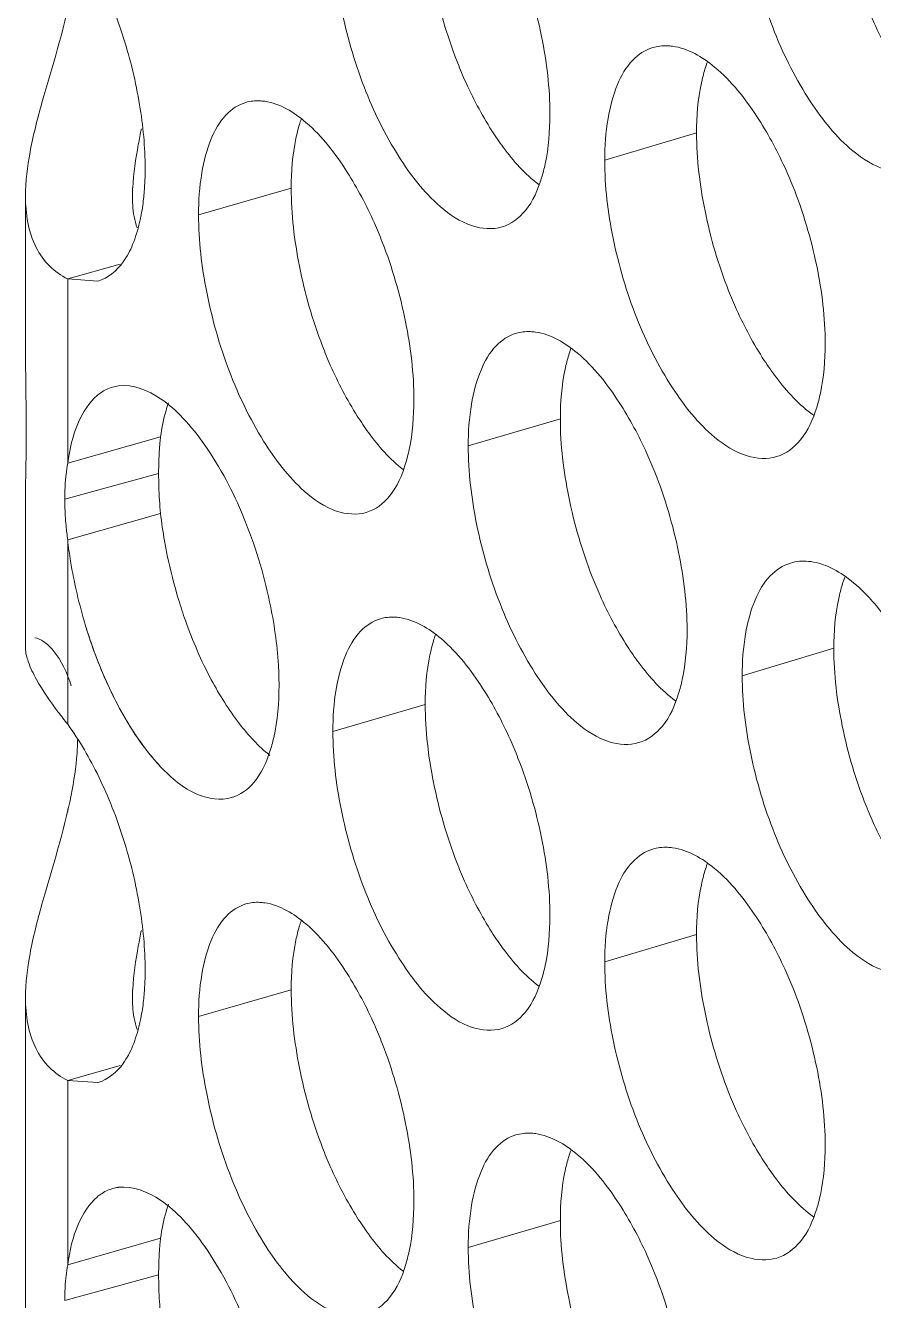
# Model space of a CAD drawing. Header units: millimetres. Extents: x 1177 to 4147, y 93 to 2194.
# Drawn here: x 2491.77 to 2500.1, y 1069.65 to 1082.18 of the extents above; entities that cross this region are included whole.
import ezdxf

# ---------------------------------------------------------------- set-up
doc = ezdxf.new("R2010")
doc.units = ezdxf.units.MM
doc.header["$LTSCALE"] = 0.1
doc.layers.get('0').update_dxf_attribs({"lineweight": 13})
doc.layers.add('标注', color=251, linetype='Continuous', lineweight=9)

# ---------------------------------------------------------------- blocks, each defined once
blk = doc.blocks.new('02')
for p, q in [((4328.801, 1132.687), (4328.801, 1134.845)), ((4329.392, 1131.095), (4329.392, 1133.682)), ((4328.801, 1128.481), (4328.801, 1130.658)), ((4329.392, 1127.432), (4329.392, 1130.019)), ((4328.801, 1117.25), (4328.801, 1123.616)), ((4329.392, 1119.845), (4329.392, 1122.432))]:
    blk.add_line(p, q)
for points, knots in [([(4328.811, 1131.518), (4328.811, 1131.609), (4328.808, 1131.999), (4328.801, 1132.388), (4328.801, 1132.687)], [0, 0, 0, 0, 0.234141, 1, 1, 1, 1]), ([(4328.801, 1130.658), (4328.801, 1130.715), (4328.805, 1131.002), (4328.811, 1131.289), (4328.811, 1131.518)], [0, 0, 0, 0, 0.201606, 1, 1, 1, 1])]:
    blk.add_open_spline(points, degree=3, knots=knots)
at = {"layer": '标注'}
for p, q in [((4338.214, 1135.732), (4336.925, 1135.348)), ((4332.528, 1134.957), (4331.228, 1134.582)), ((4330.127, 1133.891), (4329.392, 1133.682)), ((4329.392, 1133.682), (4329.813, 1133.652)), ((4336.303, 1131.719), (4335.011, 1131.338)), ((4330.695, 1131.467), (4329.392, 1131.095)), ((4330.695, 1131.467), (4329.392, 1131.095)), ((4330.668, 1130.953), (4329.351, 1130.594)), ((4330.668, 1130.953), (4329.351, 1130.594)), ((4330.695, 1130.391), (4329.392, 1130.019)), ((4330.695, 1130.391), (4329.392, 1130.019)), ((4340.139, 1128.499), (4338.854, 1128.112)), ((4334.408, 1127.71), (4333.112, 1127.333)), ((4334.408, 1127.71), (4333.112, 1127.333)), ((4329.392, 1126.21), (4329.392, 1126.248)), ((4338.214, 1124.482), (4336.925, 1124.098)), ((4338.214, 1124.482), (4336.925, 1124.098)), ((4332.528, 1123.707), (4331.228, 1123.332)), ((4330.127, 1122.641), (4329.392, 1122.432)), ((4329.392, 1122.432), (4329.813, 1122.402)), ((4336.303, 1120.469), (4335.011, 1120.088)), ((4330.695, 1120.217), (4329.392, 1119.845)), ((4330.668, 1119.703), (4329.351, 1119.344))]:
    blk.add_line(p, q, dxfattribs=at)
for centre, radius, start, end in [((4340.165, 1136.062), 1.918, 159.8933, 162.8914), ((4334.526, 1135.283), 1.966, 160.9402, 163.2288), ((4332.677, 1134.848), 2.377, 177.2621, 180.0726), ((4338.27, 1132.048), 1.933, 160.2403, 163.0029), ((4330.173, 1131.636), 0.55, 97.1735, 105.9366), ((4330.173, 1131.636), 0.55, 97.1735, 105.9366), ((4331.697, 1130.679), 2.342, 169.768, 173.6853), ((4331.697, 1130.679), 2.342, 169.768, 173.6853), ((4335.848, 1130.955), 5.18, 178.0496, 180.0207), ((4335.848, 1130.955), 5.18, 178.0496, 180.0207), ((4336.345, 1130.954), 5.677, 180.0086, 181.863), ((4336.345, 1130.954), 5.677, 180.0086, 181.863), ((4336.687, 1130.966), 6.02, 181.871, 185.483), ((4336.687, 1130.966), 6.02, 181.871, 185.483), ((4336.712, 1131.054), 6.053, 186.2893, 189.956), ((4336.712, 1131.054), 6.053, 186.2893, 189.956), ((4333.9, 1130.641), 4.55, 185.3339, 187.8588), ((4333.9, 1130.641), 4.55, 185.3339, 187.8588), ((4342.076, 1128.831), 1.903, 159.5485, 162.781), ((4336.39, 1128.039), 1.95, 160.5892, 163.1153), ((4336.39, 1128.039), 1.95, 160.5892, 163.1153), ((4340.165, 1124.812), 1.918, 159.8933, 162.8914), ((4340.165, 1124.812), 1.918, 159.8933, 162.8914), ((4334.526, 1124.033), 1.966, 160.9402, 163.2288), ((4332.677, 1123.598), 2.377, 177.2621, 180.0726), ((4338.27, 1120.798), 1.933, 160.2403, 163.0029), ((4330.173, 1120.386), 0.55, 97.1735, 105.9366), ((4331.697, 1119.429), 2.342, 169.768, 173.6853), ((4335.848, 1119.705), 5.18, 178.0496, 180.0207), ((4336.345, 1119.704), 5.677, 180.0086, 181.863), ((4336.687, 1119.716), 6.02, 181.871, 185.483)]:
    blk.add_arc(centre, radius, start, end, dxfattribs=at)
for points, knots in [([(4338.854, 1139.362), (4338.854, 1138.996), (4338.948, 1138.239), (4339.268, 1137.157), (4339.749, 1136.207), (4340.174, 1135.672), (4340.408, 1135.479)], [0, 0, 0, 0, 0.256797, 0.52993, 0.786916, 1, 1, 1, 1]), ([(4334.408, 1138.96), (4334.408, 1138.594), (4334.499, 1137.837), (4334.709, 1137.107), (4334.851, 1136.744)], [0, 0, 0, 0, 0.484802, 1, 1, 1, 1]), ([(4330.479, 1135.233), (4330.479, 1135.532), (4330.418, 1136.153), (4330.199, 1137.066), (4329.861, 1137.927), (4329.56, 1138.452), (4329.392, 1138.682)], [0, 0, 0, 0, 0.24518, 0.507954, 0.766556, 1, 1, 1, 1]), ([(4333.112, 1138.583), (4333.112, 1138.218), (4333.203, 1137.466), (4333.511, 1136.388), (4333.976, 1135.437), (4334.388, 1134.899), (4334.616, 1134.701)], [0, 0, 0, 0, 0.25688, 0.530083, 0.787064, 1, 1, 1, 1]), ([(4336.157, 1135.993), (4336.157, 1136.36), (4336.065, 1137.116), (4335.852, 1137.845), (4335.709, 1138.208)], [0, 0, 0, 0, 0.484632, 1, 1, 1, 1]), ([(4329.441, 1137.688), (4329.339, 1137.169), (4329.098, 1136.438), (4328.856, 1135.496), (4328.801, 1135.051), (4328.801, 1134.845)], [0, 0, 0, 0, 0.543055, 0.787808, 1, 1, 1, 1]), ([(4340.593, 1137.536), (4340.628, 1137.447), (4340.773, 1137.109), (4340.948, 1136.785), (4341.097, 1136.558)], [0, 0, 0, 0, 0.260583, 1, 1, 1, 1]), ([(4337.599, 1136.93), (4337.493, 1136.898), (4337.279, 1136.754), (4337.075, 1136.389), (4336.95, 1135.907), (4336.925, 1135.544), (4336.925, 1135.348)], [0, 0, 0, 0, 0.183153, 0.403682, 0.676253, 1, 1, 1, 1]), ([(4337.876, 1136.949), (4337.853, 1136.952), (4337.76, 1136.96), (4337.665, 1136.95), (4337.599, 1136.93)], [0, 0, 0, 0, 0.259249, 1, 1, 1, 1]), ([(4339.059, 1135.965), (4338.893, 1136.218), (4338.571, 1136.635), (4338.094, 1136.919), (4337.876, 1136.949)], [0, 0, 0, 0, 0.580424, 1, 1, 1, 1]), ([(4334.851, 1136.744), (4334.885, 1136.655), (4335.026, 1136.317), (4335.197, 1135.991), (4335.343, 1135.763)], [0, 0, 0, 0, 0.260845, 1, 1, 1, 1]), ([(4338.332, 1136.627), (4338.312, 1136.562), (4338.238, 1136.269), (4338.214, 1135.965), (4338.214, 1135.732)], [0, 0, 0, 0, 0.225358, 1, 1, 1, 1]), ([(4331.891, 1136.16), (4331.787, 1136.13), (4331.575, 1135.987), (4331.375, 1135.624), (4331.252, 1135.142), (4331.228, 1134.779), (4331.228, 1134.582)], [0, 0, 0, 0, 0.180661, 0.40035, 0.673891, 1, 1, 1, 1]), ([(4332.157, 1136.176), (4332.134, 1136.179), (4332.046, 1136.188), (4331.955, 1136.179), (4331.891, 1136.16)], [0, 0, 0, 0, 0.259416, 1, 1, 1, 1]), ([(4333.312, 1135.183), (4333.15, 1135.438), (4332.839, 1135.854), (4332.371, 1136.144), (4332.157, 1136.176)], [0, 0, 0, 0, 0.582814, 1, 1, 1, 1]), ([(4332.643, 1135.851), (4332.624, 1135.786), (4332.551, 1135.493), (4332.528, 1135.19), (4332.528, 1134.957)], [0, 0, 0, 0, 0.22496, 1, 1, 1, 1]), ([(4336.039, 1135.1), (4336.059, 1135.164), (4336.133, 1135.457), (4336.157, 1135.76), (4336.157, 1135.993)], [0, 0, 0, 0, 0.225294, 1, 1, 1, 1]), ([(4339.564, 1134.986), (4339.528, 1135.075), (4339.384, 1135.412), (4339.208, 1135.737), (4339.059, 1135.965)], [0, 0, 0, 0, 0.260562, 1, 1, 1, 1]), ([(4330.426, 1135.789), (4330.411, 1135.717), (4330.357, 1135.443), (4330.313, 1135.166), (4330.304, 1134.961)], [0, 0, 0, 0, 0.264477, 1, 1, 1, 1]), ([(4335.343, 1135.763), (4335.393, 1135.684), (4335.582, 1135.409), (4335.807, 1135.153), (4336, 1135.007)], [0, 0, 0, 0, 0.27889, 1, 1, 1, 1]), ([(4338.214, 1135.732), (4338.214, 1135.365), (4338.307, 1134.609), (4338.52, 1133.879), (4338.664, 1133.517)], [0, 0, 0, 0, 0.484725, 1, 1, 1, 1]), ([(4336.925, 1135.348), (4336.925, 1134.981), (4337.018, 1134.225), (4337.335, 1133.142), (4337.812, 1132.191), (4338.234, 1131.655), (4338.467, 1131.461)], [0, 0, 0, 0, 0.256988, 0.530284, 0.787246, 1, 1, 1, 1]), ([(4340.408, 1135.479), (4340.545, 1135.367), (4340.818, 1135.191), (4341.155, 1135.169), (4341.29, 1135.21)], [0, 0, 0, 0, 0.55656, 1, 1, 1, 1]), ([(4330.457, 1134.807), (4330.46, 1134.841), (4330.474, 1134.983), (4330.479, 1135.125), (4330.479, 1135.233)], [0, 0, 0, 0, 0.240443, 1, 1, 1, 1]), ([(4333.805, 1134.201), (4333.77, 1134.29), (4333.629, 1134.629), (4333.458, 1134.955), (4333.312, 1135.183)], [0, 0, 0, 0, 0.260824, 1, 1, 1, 1]), ([(4332.528, 1134.957), (4332.528, 1134.59), (4332.618, 1133.833), (4332.827, 1133.102), (4332.967, 1132.739)], [0, 0, 0, 0, 0.484841, 1, 1, 1, 1]), ([(4335.486, 1134.412), (4335.613, 1134.45), (4335.87, 1134.65), (4335.989, 1134.937), (4336.039, 1135.1)], [0, 0, 0, 0, 0.439697, 1, 1, 1, 1]), ([(4340.019, 1132.773), (4340.019, 1133.139), (4339.925, 1133.895), (4339.709, 1134.624), (4339.564, 1134.986)], [0, 0, 0, 0, 0.484554, 1, 1, 1, 1]), ([(4328.801, 1134.845), (4328.8, 1134.6), (4328.855, 1134.233), (4329.123, 1133.854), (4329.299, 1133.728), (4329.392, 1133.682)], [0, 0, 0, 0, 0.536627, 0.771347, 1, 1, 1, 1]), ([(4330.301, 1134.845), (4330.301, 1134.804), (4330.306, 1134.654), (4330.329, 1134.502), (4330.365, 1134.4)], [0, 0, 0, 0, 0.274396, 1, 1, 1, 1]), ([(4330.401, 1134.475), (4330.407, 1134.501), (4330.43, 1134.611), (4330.447, 1134.722), (4330.457, 1134.807)], [0, 0, 0, 0, 0.239722, 1, 1, 1, 1]), ([(4334.616, 1134.701), (4334.749, 1134.585), (4335.016, 1134.402), (4335.353, 1134.373), (4335.486, 1134.412)], [0, 0, 0, 0, 0.55978, 1, 1, 1, 1]), ([(4329.813, 1133.652), (4329.956, 1133.693), (4330.159, 1133.864), (4330.317, 1134.176), (4330.376, 1134.37), (4330.401, 1134.475)], [0, 0, 0, 0, 0.426718, 0.691609, 1, 1, 1, 1]), ([(4331.228, 1134.582), (4331.228, 1134.219), (4331.318, 1133.47), (4331.622, 1132.395), (4332.079, 1131.445), (4332.485, 1130.905), (4332.711, 1130.705)], [0, 0, 0, 0, 0.256731, 0.529807, 0.786809, 1, 1, 1, 1]), ([(4334.249, 1131.985), (4334.249, 1132.352), (4334.157, 1133.108), (4333.946, 1133.838), (4333.805, 1134.201)], [0, 0, 0, 0, 0.48467, 1, 1, 1, 1]), ([(4338.664, 1133.517), (4338.699, 1133.428), (4338.842, 1133.091), (4339.016, 1132.766), (4339.164, 1132.539)], [0, 0, 0, 0, 0.260671, 1, 1, 1, 1]), ([(4335.681, 1132.919), (4335.576, 1132.888), (4335.362, 1132.744), (4335.16, 1132.379), (4335.035, 1131.897), (4335.011, 1131.535), (4335.011, 1131.338)], [0, 0, 0, 0, 0.18233, 0.402579, 0.67547, 1, 1, 1, 1]), ([(4335.955, 1132.937), (4335.931, 1132.94), (4335.84, 1132.949), (4335.747, 1132.938), (4335.681, 1132.919)], [0, 0, 0, 0, 0.259303, 1, 1, 1, 1]), ([(4337.128, 1131.95), (4336.963, 1132.204), (4336.645, 1132.62), (4336.171, 1132.906), (4335.955, 1132.937)], [0, 0, 0, 0, 0.581214, 1, 1, 1, 1]), ([(4332.967, 1132.739), (4333.001, 1132.65), (4333.141, 1132.311), (4333.311, 1131.985), (4333.455, 1131.757)], [0, 0, 0, 0, 0.260931, 1, 1, 1, 1]), ([(4339.899, 1131.879), (4339.919, 1131.944), (4339.995, 1132.236), (4340.019, 1132.54), (4340.019, 1132.773)], [0, 0, 0, 0, 0.225563, 1, 1, 1, 1]), ([(4336.421, 1132.614), (4336.401, 1132.549), (4336.327, 1132.256), (4336.303, 1131.952), (4336.303, 1131.719)], [0, 0, 0, 0, 0.225225, 1, 1, 1, 1]), ([(4339.164, 1132.539), (4339.217, 1132.458), (4339.414, 1132.176), (4339.651, 1131.915), (4339.853, 1131.77)], [0, 0, 0, 0, 0.279659, 1, 1, 1, 1]), ([(4330.022, 1132.166), (4329.963, 1132.149), (4329.887, 1132.111), (4329.821, 1132.06), (4329.805, 1132.047)], [0, 0, 0, 0, 0.740858, 1, 1, 1, 1]), ([(4330.022, 1132.166), (4329.963, 1132.149), (4329.887, 1132.111), (4329.821, 1132.06), (4329.805, 1132.047)], [0, 0, 0, 0, 0.740858, 1, 1, 1, 1]), ([(4331.316, 1131.35), (4331.223, 1131.484), (4331.035, 1131.722), (4330.662, 1132.059), (4330.309, 1132.208), (4330.104, 1132.183)], [0, 0, 0, 0, 0.320968, 0.5929, 1, 1, 1, 1]), ([(4331.316, 1131.35), (4331.223, 1131.484), (4331.035, 1131.722), (4330.662, 1132.059), (4330.309, 1132.208), (4330.104, 1132.183)], [0, 0, 0, 0, 0.320968, 0.5929, 1, 1, 1, 1]), ([(4329.805, 1132.047), (4329.689, 1131.948), (4329.497, 1131.636), (4329.419, 1131.292), (4329.392, 1131.095)], [0, 0, 0, 0, 0.434523, 1, 1, 1, 1]), ([(4329.805, 1132.047), (4329.689, 1131.948), (4329.497, 1131.636), (4329.419, 1131.292), (4329.392, 1131.095)], [0, 0, 0, 0, 0.434523, 1, 1, 1, 1]), ([(4330.808, 1131.946), (4330.795, 1131.91), (4330.744, 1131.753), (4330.712, 1131.592), (4330.695, 1131.467)], [0, 0, 0, 0, 0.232223, 1, 1, 1, 1]), ([(4330.808, 1131.946), (4330.795, 1131.91), (4330.744, 1131.753), (4330.712, 1131.592), (4330.695, 1131.467)], [0, 0, 0, 0, 0.232223, 1, 1, 1, 1]), ([(4334.132, 1131.092), (4334.152, 1131.157), (4334.226, 1131.449), (4334.249, 1131.752), (4334.249, 1131.985)], [0, 0, 0, 0, 0.225161, 1, 1, 1, 1]), ([(4337.629, 1130.97), (4337.594, 1131.059), (4337.45, 1131.397), (4337.276, 1131.722), (4337.128, 1131.95)], [0, 0, 0, 0, 0.26065, 1, 1, 1, 1]), ([(4333.455, 1131.757), (4333.505, 1131.679), (4333.689, 1131.407), (4333.909, 1131.154), (4334.096, 1131.008)], [0, 0, 0, 0, 0.278486, 1, 1, 1, 1]), ([(4339.34, 1131.19), (4339.469, 1131.229), (4339.727, 1131.429), (4339.848, 1131.716), (4339.899, 1131.879)], [0, 0, 0, 0, 0.441719, 1, 1, 1, 1]), ([(4336.303, 1131.719), (4336.303, 1131.352), (4336.395, 1130.596), (4336.607, 1129.866), (4336.75, 1129.503)], [0, 0, 0, 0, 0.484764, 1, 1, 1, 1]), ([(4330.695, 1131.467), (4330.692, 1131.44), (4330.68, 1131.328), (4330.674, 1131.216), (4330.671, 1131.131)], [0, 0, 0, 0, 0.242582, 1, 1, 1, 1]), ([(4330.695, 1131.467), (4330.692, 1131.44), (4330.68, 1131.328), (4330.674, 1131.216), (4330.671, 1131.131)], [0, 0, 0, 0, 0.242582, 1, 1, 1, 1]), ([(4338.467, 1131.461), (4338.602, 1131.349), (4338.872, 1131.173), (4339.207, 1131.149), (4339.34, 1131.19)], [0, 0, 0, 0, 0.557203, 1, 1, 1, 1]), ([(4332.225, 1129.15), (4332.14, 1129.557), (4331.905, 1130.323), (4331.535, 1131.037), (4331.316, 1131.35)], [0, 0, 0, 0, 0.521078, 1, 1, 1, 1]), ([(4332.225, 1129.15), (4332.14, 1129.557), (4331.905, 1130.323), (4331.535, 1131.037), (4331.316, 1131.35)], [0, 0, 0, 0, 0.521078, 1, 1, 1, 1]), ([(4335.011, 1131.338), (4335.011, 1130.972), (4335.103, 1130.217), (4335.417, 1129.135), (4335.888, 1128.184), (4336.305, 1127.647), (4336.536, 1127.451)], [0, 0, 0, 0, 0.257025, 0.530351, 0.787311, 1, 1, 1, 1]), ([(4333.581, 1130.405), (4333.709, 1130.442), (4333.965, 1130.643), (4334.083, 1130.929), (4334.132, 1131.092)], [0, 0, 0, 0, 0.438663, 1, 1, 1, 1]), ([(4329.369, 1130.936), (4329.366, 1130.909), (4329.355, 1130.795), (4329.351, 1130.681), (4329.351, 1130.594)], [0, 0, 0, 0, 0.240746, 1, 1, 1, 1]), ([(4329.369, 1130.936), (4329.366, 1130.909), (4329.355, 1130.795), (4329.351, 1130.681), (4329.351, 1130.594)], [0, 0, 0, 0, 0.240746, 1, 1, 1, 1]), ([(4338.081, 1128.756), (4338.081, 1129.122), (4337.987, 1129.878), (4337.773, 1130.607), (4337.629, 1130.97)], [0, 0, 0, 0, 0.484593, 1, 1, 1, 1]), ([(4332.711, 1130.705), (4332.843, 1130.587), (4333.109, 1130.399), (4333.448, 1130.366), (4333.581, 1130.405)], [0, 0, 0, 0, 0.561342, 1, 1, 1, 1]), ([(4329.351, 1130.594), (4329.351, 1130.563), (4329.353, 1130.438), (4329.36, 1130.313), (4329.369, 1130.218)], [0, 0, 0, 0, 0.242279, 1, 1, 1, 1]), ([(4329.351, 1130.594), (4329.351, 1130.563), (4329.353, 1130.438), (4329.36, 1130.313), (4329.369, 1130.218)], [0, 0, 0, 0, 0.242279, 1, 1, 1, 1]), ([(4329.392, 1130.019), (4329.403, 1129.92), (4329.459, 1129.512), (4329.554, 1129.11), (4329.644, 1128.812)], [0, 0, 0, 0, 0.243528, 1, 1, 1, 1]), ([(4329.392, 1130.019), (4329.403, 1129.92), (4329.459, 1129.512), (4329.554, 1129.11), (4329.644, 1128.812)], [0, 0, 0, 0, 0.243528, 1, 1, 1, 1]), ([(4330.75, 1130.007), (4330.762, 1129.939), (4330.815, 1129.661), (4330.885, 1129.387), (4330.947, 1129.184)], [0, 0, 0, 0, 0.247361, 1, 1, 1, 1]), ([(4330.75, 1130.007), (4330.762, 1129.939), (4330.815, 1129.661), (4330.885, 1129.387), (4330.947, 1129.184)], [0, 0, 0, 0, 0.247361, 1, 1, 1, 1]), ([(4339.532, 1129.695), (4339.425, 1129.663), (4339.21, 1129.518), (4339.005, 1129.153), (4338.879, 1128.671), (4338.854, 1128.308), (4338.854, 1128.112)], [0, 0, 0, 0, 0.183968, 0.404776, 0.677031, 1, 1, 1, 1]), ([(4341.005, 1128.734), (4340.894, 1128.902), (4340.692, 1129.168), (4340.368, 1129.473), (4340.08, 1129.651), (4339.797, 1129.734), (4339.613, 1129.72), (4339.532, 1129.695)], [0, 0, 0, 0, 0.324474, 0.533713, 0.711862, 0.863947, 1, 1, 1, 1]), ([(4336.75, 1129.503), (4336.785, 1129.414), (4336.926, 1129.076), (4337.099, 1128.751), (4337.246, 1128.524)], [0, 0, 0, 0, 0.260758, 1, 1, 1, 1]), ([(4340.259, 1129.394), (4340.239, 1129.329), (4340.164, 1129.037), (4340.139, 1128.733), (4340.139, 1128.499)], [0, 0, 0, 0, 0.225492, 1, 1, 1, 1]), ([(4330.947, 1129.184), (4330.977, 1129.084), (4331.104, 1128.699), (4331.264, 1128.324), (4331.406, 1128.058)], [0, 0, 0, 0, 0.257432, 1, 1, 1, 1]), ([(4330.947, 1129.184), (4330.977, 1129.084), (4331.104, 1128.699), (4331.264, 1128.324), (4331.406, 1128.058)], [0, 0, 0, 0, 0.257432, 1, 1, 1, 1]), ([(4332.357, 1127.982), (4332.357, 1128.075), (4332.344, 1128.467), (4332.287, 1128.857), (4332.225, 1129.15)], [0, 0, 0, 0, 0.236743, 1, 1, 1, 1]), ([(4332.357, 1127.982), (4332.357, 1128.075), (4332.344, 1128.467), (4332.287, 1128.857), (4332.225, 1129.15)], [0, 0, 0, 0, 0.236743, 1, 1, 1, 1]), ([(4333.779, 1128.913), (4333.673, 1128.882), (4333.461, 1128.738), (4333.26, 1128.374), (4333.136, 1127.892), (4333.112, 1127.529), (4333.112, 1127.333)], [0, 0, 0, 0, 0.181499, 0.401469, 0.674683, 1, 1, 1, 1]), ([(4333.779, 1128.913), (4333.673, 1128.882), (4333.461, 1128.738), (4333.26, 1128.374), (4333.136, 1127.892), (4333.112, 1127.529), (4333.112, 1127.333)], [0, 0, 0, 0, 0.181499, 0.401469, 0.674683, 1, 1, 1, 1]), ([(4334.048, 1128.929), (4334.025, 1128.933), (4333.935, 1128.941), (4333.843, 1128.931), (4333.779, 1128.913)], [0, 0, 0, 0, 0.259359, 1, 1, 1, 1]), ([(4334.048, 1128.929), (4334.025, 1128.933), (4333.935, 1128.941), (4333.843, 1128.931), (4333.779, 1128.913)], [0, 0, 0, 0, 0.259359, 1, 1, 1, 1]), ([(4335.213, 1127.939), (4335.049, 1128.194), (4334.734, 1128.61), (4334.263, 1128.898), (4334.048, 1128.929)], [0, 0, 0, 0, 0.582011, 1, 1, 1, 1]), ([(4335.213, 1127.939), (4335.049, 1128.194), (4334.734, 1128.61), (4334.263, 1128.898), (4334.048, 1128.929)], [0, 0, 0, 0, 0.582011, 1, 1, 1, 1]), ([(4329.644, 1128.812), (4329.762, 1128.425), (4330.041, 1127.724), (4330.459, 1127.087), (4330.696, 1126.836)], [0, 0, 0, 0, 0.540054, 1, 1, 1, 1]), ([(4329.644, 1128.812), (4329.675, 1128.712), (4329.801, 1128.327), (4329.962, 1127.952), (4330.104, 1127.686)], [0, 0, 0, 0, 0.257377, 1, 1, 1, 1]), ([(4337.962, 1127.862), (4337.982, 1127.927), (4338.056, 1128.219), (4338.081, 1128.523), (4338.081, 1128.756)], [0, 0, 0, 0, 0.225428, 1, 1, 1, 1]), ([(4328.932, 1128.645), (4328.974, 1128.64), (4329.073, 1128.59), (4329.281, 1128.385), (4329.389, 1128.149), (4329.441, 1127.971)], [0, 0, 0, 0, 0.148198, 0.361925, 1, 1, 1, 1]), ([(4334.524, 1128.605), (4334.505, 1128.54), (4334.431, 1128.247), (4334.408, 1127.944), (4334.408, 1127.71)], [0, 0, 0, 0, 0.225092, 1, 1, 1, 1]), ([(4334.524, 1128.605), (4334.505, 1128.54), (4334.431, 1128.247), (4334.408, 1127.944), (4334.408, 1127.71)], [0, 0, 0, 0, 0.225092, 1, 1, 1, 1]), ([(4337.246, 1128.524), (4337.297, 1128.444), (4337.491, 1128.165), (4337.721, 1127.907), (4337.919, 1127.761)], [0, 0, 0, 0, 0.279282, 1, 1, 1, 1]), ([(4328.954, 1128.061), (4328.91, 1128.141), (4328.841, 1128.281), (4328.801, 1128.436), (4328.801, 1128.5)], [0, 0, 0, 0, 0.58968, 1, 1, 1, 1]), ([(4340.139, 1128.499), (4340.139, 1128.133), (4340.233, 1127.376), (4340.448, 1126.647), (4340.593, 1126.286)], [0, 0, 0, 0, 0.484687, 1, 1, 1, 1]), ([(4329.392, 1127.432), (4329.347, 1127.489), (4329.191, 1127.691), (4329.044, 1127.901), (4328.954, 1128.061)], [0, 0, 0, 0, 0.283462, 1, 1, 1, 1]), ([(4331.406, 1128.058), (4331.522, 1127.842), (4331.761, 1127.459), (4332.068, 1127.123), (4332.228, 1126.996)], [0, 0, 0, 0, 0.545672, 1, 1, 1, 1]), ([(4331.406, 1128.058), (4331.522, 1127.842), (4331.761, 1127.459), (4332.068, 1127.123), (4332.228, 1126.996)], [0, 0, 0, 0, 0.545672, 1, 1, 1, 1]), ([(4332.225, 1127.039), (4332.248, 1127.107), (4332.331, 1127.414), (4332.357, 1127.735), (4332.357, 1127.982)], [0, 0, 0, 0, 0.223003, 1, 1, 1, 1]), ([(4332.225, 1127.039), (4332.248, 1127.107), (4332.331, 1127.414), (4332.357, 1127.735), (4332.357, 1127.982)], [0, 0, 0, 0, 0.223003, 1, 1, 1, 1]), ([(4338.854, 1128.112), (4338.854, 1127.746), (4338.948, 1126.989), (4339.268, 1125.907), (4339.749, 1124.957), (4340.174, 1124.422), (4340.408, 1124.229)], [0, 0, 0, 0, 0.256797, 0.52993, 0.786916, 1, 1, 1, 1]), ([(4335.709, 1126.958), (4335.674, 1127.047), (4335.532, 1127.385), (4335.36, 1127.711), (4335.213, 1127.939)], [0, 0, 0, 0, 0.260737, 1, 1, 1, 1]), ([(4335.709, 1126.958), (4335.674, 1127.047), (4335.532, 1127.385), (4335.36, 1127.711), (4335.213, 1127.939)], [0, 0, 0, 0, 0.260737, 1, 1, 1, 1]), ([(4337.405, 1127.174), (4337.534, 1127.212), (4337.791, 1127.412), (4337.911, 1127.699), (4337.962, 1127.862)], [0, 0, 0, 0, 0.440715, 1, 1, 1, 1]), ([(4330.104, 1127.686), (4330.148, 1127.604), (4330.32, 1127.303), (4330.523, 1127.02), (4330.696, 1126.836)], [0, 0, 0, 0, 0.271397, 1, 1, 1, 1]), ([(4334.408, 1127.71), (4334.408, 1127.344), (4334.499, 1126.587), (4334.709, 1125.857), (4334.851, 1125.494)], [0, 0, 0, 0, 0.484802, 1, 1, 1, 1]), ([(4334.408, 1127.71), (4334.408, 1127.344), (4334.499, 1126.587), (4334.709, 1125.857), (4334.851, 1125.494)], [0, 0, 0, 0, 0.484802, 1, 1, 1, 1]), ([(4330.479, 1123.983), (4330.479, 1124.282), (4330.418, 1124.903), (4330.199, 1125.816), (4329.861, 1126.677), (4329.56, 1127.202), (4329.392, 1127.432)], [0, 0, 0, 0, 0.24518, 0.507954, 0.766556, 1, 1, 1, 1]), ([(4336.536, 1127.451), (4336.67, 1127.338), (4336.938, 1127.16), (4337.272, 1127.134), (4337.405, 1127.174)], [0, 0, 0, 0, 0.558251, 1, 1, 1, 1]), ([(4333.112, 1127.333), (4333.112, 1126.968), (4333.203, 1126.216), (4333.511, 1125.138), (4333.976, 1124.187), (4334.388, 1123.649), (4334.616, 1123.451)], [0, 0, 0, 0, 0.25688, 0.530083, 0.787064, 1, 1, 1, 1]), ([(4333.112, 1127.333), (4333.112, 1126.968), (4333.203, 1126.216), (4333.511, 1125.138), (4333.976, 1124.187), (4334.388, 1123.649), (4334.616, 1123.451)], [0, 0, 0, 0, 0.25688, 0.530083, 0.787064, 1, 1, 1, 1]), ([(4329.532, 1127.212), (4329.531, 1127.15), (4329.518, 1126.89), (4329.479, 1126.632), (4329.441, 1126.438)], [0, 0, 0, 0, 0.238404, 1, 1, 1, 1]), ([(4331.69, 1126.402), (4331.811, 1126.437), (4332.057, 1126.619), (4332.175, 1126.888), (4332.225, 1127.039)], [0, 0, 0, 0, 0.441393, 1, 1, 1, 1]), ([(4331.69, 1126.402), (4331.811, 1126.437), (4332.057, 1126.619), (4332.175, 1126.888), (4332.225, 1127.039)], [0, 0, 0, 0, 0.441393, 1, 1, 1, 1]), ([(4336.157, 1124.743), (4336.157, 1125.11), (4336.065, 1125.866), (4335.852, 1126.595), (4335.709, 1126.958)], [0, 0, 0, 0, 0.484632, 1, 1, 1, 1]), ([(4336.157, 1124.743), (4336.157, 1125.11), (4336.065, 1125.866), (4335.852, 1126.595), (4335.709, 1126.958)], [0, 0, 0, 0, 0.484632, 1, 1, 1, 1]), ([(4330.696, 1126.836), (4330.844, 1126.68), (4331.132, 1126.424), (4331.537, 1126.358), (4331.69, 1126.402)], [0, 0, 0, 0, 0.574979, 1, 1, 1, 1]), ([(4330.696, 1126.836), (4330.844, 1126.68), (4331.132, 1126.424), (4331.537, 1126.358), (4331.69, 1126.402)], [0, 0, 0, 0, 0.574979, 1, 1, 1, 1]), ([(4329.441, 1126.438), (4329.339, 1125.919), (4329.098, 1125.188), (4328.856, 1124.246), (4328.801, 1123.801), (4328.801, 1123.595)], [0, 0, 0, 0, 0.543055, 0.787808, 1, 1, 1, 1]), ([(4340.593, 1126.286), (4340.628, 1126.197), (4340.773, 1125.859), (4340.948, 1125.535), (4341.097, 1125.308)], [0, 0, 0, 0, 0.260583, 1, 1, 1, 1]), ([(4337.599, 1125.68), (4337.493, 1125.648), (4337.279, 1125.504), (4337.075, 1125.139), (4336.95, 1124.657), (4336.925, 1124.294), (4336.925, 1124.098)], [0, 0, 0, 0, 0.183153, 0.403682, 0.676253, 1, 1, 1, 1]), ([(4337.599, 1125.68), (4337.493, 1125.648), (4337.279, 1125.504), (4337.075, 1125.139), (4336.95, 1124.657), (4336.925, 1124.294), (4336.925, 1124.098)], [0, 0, 0, 0, 0.183153, 0.403682, 0.676253, 1, 1, 1, 1]), ([(4337.876, 1125.699), (4337.853, 1125.702), (4337.76, 1125.71), (4337.665, 1125.7), (4337.599, 1125.68)], [0, 0, 0, 0, 0.259249, 1, 1, 1, 1]), ([(4337.876, 1125.699), (4337.853, 1125.702), (4337.76, 1125.71), (4337.665, 1125.7), (4337.599, 1125.68)], [0, 0, 0, 0, 0.259249, 1, 1, 1, 1]), ([(4339.059, 1124.715), (4338.893, 1124.968), (4338.571, 1125.385), (4338.094, 1125.669), (4337.876, 1125.699)], [0, 0, 0, 0, 0.580424, 1, 1, 1, 1]), ([(4339.059, 1124.715), (4338.893, 1124.968), (4338.571, 1125.385), (4338.094, 1125.669), (4337.876, 1125.699)], [0, 0, 0, 0, 0.580424, 1, 1, 1, 1]), ([(4334.851, 1125.494), (4334.885, 1125.405), (4335.026, 1125.067), (4335.197, 1124.741), (4335.343, 1124.513)], [0, 0, 0, 0, 0.260845, 1, 1, 1, 1]), ([(4334.851, 1125.494), (4334.885, 1125.405), (4335.026, 1125.067), (4335.197, 1124.741), (4335.343, 1124.513)], [0, 0, 0, 0, 0.260845, 1, 1, 1, 1]), ([(4338.332, 1125.377), (4338.312, 1125.312), (4338.238, 1125.019), (4338.214, 1124.715), (4338.214, 1124.482)], [0, 0, 0, 0, 0.225358, 1, 1, 1, 1]), ([(4338.332, 1125.377), (4338.312, 1125.312), (4338.238, 1125.019), (4338.214, 1124.715), (4338.214, 1124.482)], [0, 0, 0, 0, 0.225358, 1, 1, 1, 1]), ([(4332.157, 1124.926), (4332.134, 1124.929), (4332.046, 1124.938), (4331.955, 1124.929), (4331.891, 1124.91)], [0, 0, 0, 0, 0.259416, 1, 1, 1, 1]), ([(4333.312, 1123.933), (4333.15, 1124.188), (4332.839, 1124.604), (4332.371, 1124.894), (4332.157, 1124.926)], [0, 0, 0, 0, 0.582814, 1, 1, 1, 1]), ([(4331.891, 1124.91), (4331.787, 1124.88), (4331.575, 1124.737), (4331.375, 1124.374), (4331.252, 1123.892), (4331.228, 1123.529), (4331.228, 1123.332)], [0, 0, 0, 0, 0.180661, 0.40035, 0.673891, 1, 1, 1, 1]), ([(4332.643, 1124.601), (4332.624, 1124.536), (4332.551, 1124.243), (4332.528, 1123.94), (4332.528, 1123.707)], [0, 0, 0, 0, 0.22496, 1, 1, 1, 1]), ([(4336.039, 1123.85), (4336.059, 1123.914), (4336.133, 1124.207), (4336.157, 1124.51), (4336.157, 1124.743)], [0, 0, 0, 0, 0.225294, 1, 1, 1, 1]), ([(4336.039, 1123.85), (4336.059, 1123.914), (4336.133, 1124.207), (4336.157, 1124.51), (4336.157, 1124.743)], [0, 0, 0, 0, 0.225294, 1, 1, 1, 1]), ([(4339.564, 1123.736), (4339.528, 1123.825), (4339.384, 1124.162), (4339.208, 1124.487), (4339.059, 1124.715)], [0, 0, 0, 0, 0.260562, 1, 1, 1, 1]), ([(4339.564, 1123.736), (4339.528, 1123.825), (4339.384, 1124.162), (4339.208, 1124.487), (4339.059, 1124.715)], [0, 0, 0, 0, 0.260562, 1, 1, 1, 1]), ([(4330.426, 1124.539), (4330.411, 1124.467), (4330.357, 1124.193), (4330.313, 1123.916), (4330.304, 1123.711)], [0, 0, 0, 0, 0.264477, 1, 1, 1, 1]), ([(4335.343, 1124.513), (4335.393, 1124.434), (4335.582, 1124.159), (4335.807, 1123.903), (4336, 1123.757)], [0, 0, 0, 0, 0.27889, 1, 1, 1, 1]), ([(4335.343, 1124.513), (4335.393, 1124.434), (4335.582, 1124.159), (4335.807, 1123.903), (4336, 1123.757)], [0, 0, 0, 0, 0.27889, 1, 1, 1, 1]), ([(4338.214, 1124.482), (4338.214, 1124.115), (4338.307, 1123.359), (4338.52, 1122.629), (4338.664, 1122.267)], [0, 0, 0, 0, 0.484725, 1, 1, 1, 1]), ([(4338.214, 1124.482), (4338.214, 1124.115), (4338.307, 1123.359), (4338.52, 1122.629), (4338.664, 1122.267)], [0, 0, 0, 0, 0.484725, 1, 1, 1, 1]), ([(4340.408, 1124.229), (4340.545, 1124.117), (4340.818, 1123.941), (4341.155, 1123.919), (4341.29, 1123.96)], [0, 0, 0, 0, 0.55656, 1, 1, 1, 1]), ([(4336.925, 1124.098), (4336.925, 1123.731), (4337.018, 1122.975), (4337.335, 1121.892), (4337.812, 1120.941), (4338.234, 1120.405), (4338.467, 1120.211)], [0, 0, 0, 0, 0.256988, 0.530284, 0.787246, 1, 1, 1, 1]), ([(4336.925, 1124.098), (4336.925, 1123.731), (4337.018, 1122.975), (4337.335, 1121.892), (4337.812, 1120.941), (4338.234, 1120.405), (4338.467, 1120.211)], [0, 0, 0, 0, 0.256988, 0.530284, 0.787246, 1, 1, 1, 1]), ([(4330.457, 1123.557), (4330.46, 1123.591), (4330.474, 1123.733), (4330.479, 1123.875), (4330.479, 1123.983)], [0, 0, 0, 0, 0.240443, 1, 1, 1, 1]), ([(4333.805, 1122.951), (4333.77, 1123.04), (4333.629, 1123.379), (4333.458, 1123.705), (4333.312, 1123.933)], [0, 0, 0, 0, 0.260824, 1, 1, 1, 1]), ([(4332.528, 1123.707), (4332.528, 1123.34), (4332.618, 1122.583), (4332.827, 1121.852), (4332.967, 1121.489)], [0, 0, 0, 0, 0.484841, 1, 1, 1, 1]), ([(4335.486, 1123.162), (4335.613, 1123.2), (4335.87, 1123.4), (4335.989, 1123.687), (4336.039, 1123.85)], [0, 0, 0, 0, 0.439697, 1, 1, 1, 1]), ([(4335.486, 1123.162), (4335.613, 1123.2), (4335.87, 1123.4), (4335.989, 1123.687), (4336.039, 1123.85)], [0, 0, 0, 0, 0.439697, 1, 1, 1, 1]), ([(4340.019, 1121.523), (4340.019, 1121.889), (4339.925, 1122.645), (4339.709, 1123.374), (4339.564, 1123.736)], [0, 0, 0, 0, 0.484554, 1, 1, 1, 1]), ([(4340.019, 1121.523), (4340.019, 1121.889), (4339.925, 1122.645), (4339.709, 1123.374), (4339.564, 1123.736)], [0, 0, 0, 0, 0.484554, 1, 1, 1, 1]), ([(4328.801, 1123.595), (4328.8, 1123.35), (4328.855, 1122.983), (4329.123, 1122.604), (4329.299, 1122.478), (4329.392, 1122.432)], [0, 0, 0, 0, 0.536627, 0.771347, 1, 1, 1, 1]), ([(4330.301, 1123.595), (4330.301, 1123.554), (4330.306, 1123.404), (4330.329, 1123.252), (4330.365, 1123.15)], [0, 0, 0, 0, 0.274396, 1, 1, 1, 1]), ([(4330.401, 1123.225), (4330.407, 1123.251), (4330.43, 1123.361), (4330.447, 1123.472), (4330.457, 1123.557)], [0, 0, 0, 0, 0.239722, 1, 1, 1, 1]), ([(4331.228, 1123.332), (4331.228, 1122.969), (4331.318, 1122.22), (4331.622, 1121.145), (4332.079, 1120.195), (4332.485, 1119.655), (4332.711, 1119.455)], [0, 0, 0, 0, 0.256731, 0.529807, 0.786809, 1, 1, 1, 1]), ([(4334.616, 1123.451), (4334.749, 1123.335), (4335.016, 1123.152), (4335.353, 1123.123), (4335.486, 1123.162)], [0, 0, 0, 0, 0.55978, 1, 1, 1, 1]), ([(4334.616, 1123.451), (4334.749, 1123.335), (4335.016, 1123.152), (4335.353, 1123.123), (4335.486, 1123.162)], [0, 0, 0, 0, 0.55978, 1, 1, 1, 1]), ([(4329.813, 1122.402), (4329.956, 1122.443), (4330.159, 1122.614), (4330.317, 1122.926), (4330.376, 1123.12), (4330.401, 1123.225)], [0, 0, 0, 0, 0.426718, 0.691609, 1, 1, 1, 1]), ([(4334.249, 1120.735), (4334.249, 1121.102), (4334.157, 1121.858), (4333.946, 1122.588), (4333.805, 1122.951)], [0, 0, 0, 0, 0.48467, 1, 1, 1, 1]), ([(4338.664, 1122.267), (4338.699, 1122.178), (4338.842, 1121.841), (4339.016, 1121.516), (4339.164, 1121.289)], [0, 0, 0, 0, 0.260671, 1, 1, 1, 1]), ([(4338.664, 1122.267), (4338.699, 1122.178), (4338.842, 1121.841), (4339.016, 1121.516), (4339.164, 1121.289)], [0, 0, 0, 0, 0.260671, 1, 1, 1, 1]), ([(4335.681, 1121.669), (4335.576, 1121.638), (4335.362, 1121.494), (4335.16, 1121.129), (4335.035, 1120.647), (4335.011, 1120.285), (4335.011, 1120.088)], [0, 0, 0, 0, 0.18233, 0.402579, 0.67547, 1, 1, 1, 1]), ([(4335.955, 1121.687), (4335.931, 1121.69), (4335.84, 1121.699), (4335.747, 1121.688), (4335.681, 1121.669)], [0, 0, 0, 0, 0.259303, 1, 1, 1, 1]), ([(4337.128, 1120.7), (4336.963, 1120.954), (4336.645, 1121.37), (4336.171, 1121.656), (4335.955, 1121.687)], [0, 0, 0, 0, 0.581214, 1, 1, 1, 1]), ([(4332.967, 1121.489), (4333.001, 1121.4), (4333.141, 1121.061), (4333.311, 1120.735), (4333.455, 1120.507)], [0, 0, 0, 0, 0.260931, 1, 1, 1, 1]), ([(4336.421, 1121.364), (4336.401, 1121.299), (4336.327, 1121.006), (4336.303, 1120.702), (4336.303, 1120.469)], [0, 0, 0, 0, 0.225225, 1, 1, 1, 1]), ([(4339.899, 1120.629), (4339.919, 1120.694), (4339.995, 1120.986), (4340.019, 1121.29), (4340.019, 1121.523)], [0, 0, 0, 0, 0.225563, 1, 1, 1, 1]), ([(4339.899, 1120.629), (4339.919, 1120.694), (4339.995, 1120.986), (4340.019, 1121.29), (4340.019, 1121.523)], [0, 0, 0, 0, 0.225563, 1, 1, 1, 1]), ([(4339.164, 1121.289), (4339.217, 1121.208), (4339.414, 1120.926), (4339.651, 1120.665), (4339.853, 1120.52)], [0, 0, 0, 0, 0.279659, 1, 1, 1, 1]), ([(4339.164, 1121.289), (4339.217, 1121.208), (4339.414, 1120.926), (4339.651, 1120.665), (4339.853, 1120.52)], [0, 0, 0, 0, 0.279659, 1, 1, 1, 1]), ([(4330.022, 1120.916), (4329.963, 1120.899), (4329.887, 1120.861), (4329.821, 1120.81), (4329.805, 1120.797)], [0, 0, 0, 0, 0.740858, 1, 1, 1, 1]), ([(4331.316, 1120.1), (4331.223, 1120.234), (4331.035, 1120.472), (4330.662, 1120.809), (4330.309, 1120.958), (4330.104, 1120.933)], [0, 0, 0, 0, 0.320968, 0.5929, 1, 1, 1, 1]), ([(4329.805, 1120.797), (4329.689, 1120.698), (4329.497, 1120.386), (4329.419, 1120.042), (4329.392, 1119.845)], [0, 0, 0, 0, 0.434523, 1, 1, 1, 1]), ([(4330.808, 1120.696), (4330.795, 1120.66), (4330.744, 1120.503), (4330.712, 1120.342), (4330.695, 1120.217)], [0, 0, 0, 0, 0.232223, 1, 1, 1, 1]), ([(4334.132, 1119.842), (4334.152, 1119.907), (4334.226, 1120.199), (4334.249, 1120.502), (4334.249, 1120.735)], [0, 0, 0, 0, 0.225161, 1, 1, 1, 1]), ([(4337.629, 1119.72), (4337.594, 1119.809), (4337.45, 1120.147), (4337.276, 1120.472), (4337.128, 1120.7)], [0, 0, 0, 0, 0.26065, 1, 1, 1, 1]), ([(4339.34, 1119.94), (4339.469, 1119.979), (4339.727, 1120.179), (4339.848, 1120.466), (4339.899, 1120.629)], [0, 0, 0, 0, 0.441719, 1, 1, 1, 1]), ([(4339.34, 1119.94), (4339.469, 1119.979), (4339.727, 1120.179), (4339.848, 1120.466), (4339.899, 1120.629)], [0, 0, 0, 0, 0.441719, 1, 1, 1, 1]), ([(4333.455, 1120.507), (4333.505, 1120.429), (4333.689, 1120.157), (4333.909, 1119.904), (4334.096, 1119.758)], [0, 0, 0, 0, 0.278486, 1, 1, 1, 1]), ([(4336.303, 1120.469), (4336.303, 1120.102), (4336.395, 1119.346), (4336.607, 1118.616), (4336.75, 1118.253)], [0, 0, 0, 0, 0.484764, 1, 1, 1, 1]), ([(4330.695, 1120.217), (4330.692, 1120.19), (4330.68, 1120.078), (4330.674, 1119.966), (4330.671, 1119.881)], [0, 0, 0, 0, 0.242582, 1, 1, 1, 1]), ([(4332.225, 1117.9), (4332.14, 1118.307), (4331.905, 1119.073), (4331.535, 1119.787), (4331.316, 1120.1)], [0, 0, 0, 0, 0.521078, 1, 1, 1, 1]), ([(4338.467, 1120.211), (4338.602, 1120.099), (4338.872, 1119.923), (4339.207, 1119.899), (4339.34, 1119.94)], [0, 0, 0, 0, 0.557203, 1, 1, 1, 1]), ([(4338.467, 1120.211), (4338.602, 1120.099), (4338.872, 1119.923), (4339.207, 1119.899), (4339.34, 1119.94)], [0, 0, 0, 0, 0.557203, 1, 1, 1, 1]), ([(4335.011, 1120.088), (4335.011, 1119.722), (4335.103, 1118.967), (4335.417, 1117.885), (4335.888, 1116.934), (4336.305, 1116.397), (4336.536, 1116.201)], [0, 0, 0, 0, 0.257025, 0.530351, 0.787311, 1, 1, 1, 1]), ([(4333.581, 1119.155), (4333.709, 1119.192), (4333.965, 1119.393), (4334.083, 1119.679), (4334.132, 1119.842)], [0, 0, 0, 0, 0.438663, 1, 1, 1, 1]), ([(4329.369, 1119.686), (4329.366, 1119.659), (4329.355, 1119.545), (4329.351, 1119.431), (4329.351, 1119.344)], [0, 0, 0, 0, 0.240746, 1, 1, 1, 1]), ([(4338.081, 1117.506), (4338.081, 1117.872), (4337.987, 1118.628), (4337.773, 1119.357), (4337.629, 1119.72)], [0, 0, 0, 0, 0.484593, 1, 1, 1, 1]), ([(4332.711, 1119.455), (4332.843, 1119.337), (4333.109, 1119.149), (4333.448, 1119.116), (4333.581, 1119.155)], [0, 0, 0, 0, 0.561342, 1, 1, 1, 1])]:
    blk.add_open_spline(points, degree=3, knots=knots, dxfattribs=at)

msp = doc.modelspace()

# ---------------------------------------------------------------- block references
at = {"xscale": 0.7, "yscale": 0.7, "zscale": 0.7}
msp.add_blockref('02', (-538.391, 286.112), dxfattribs=at)

doc.saveas('drawing.dxf')
